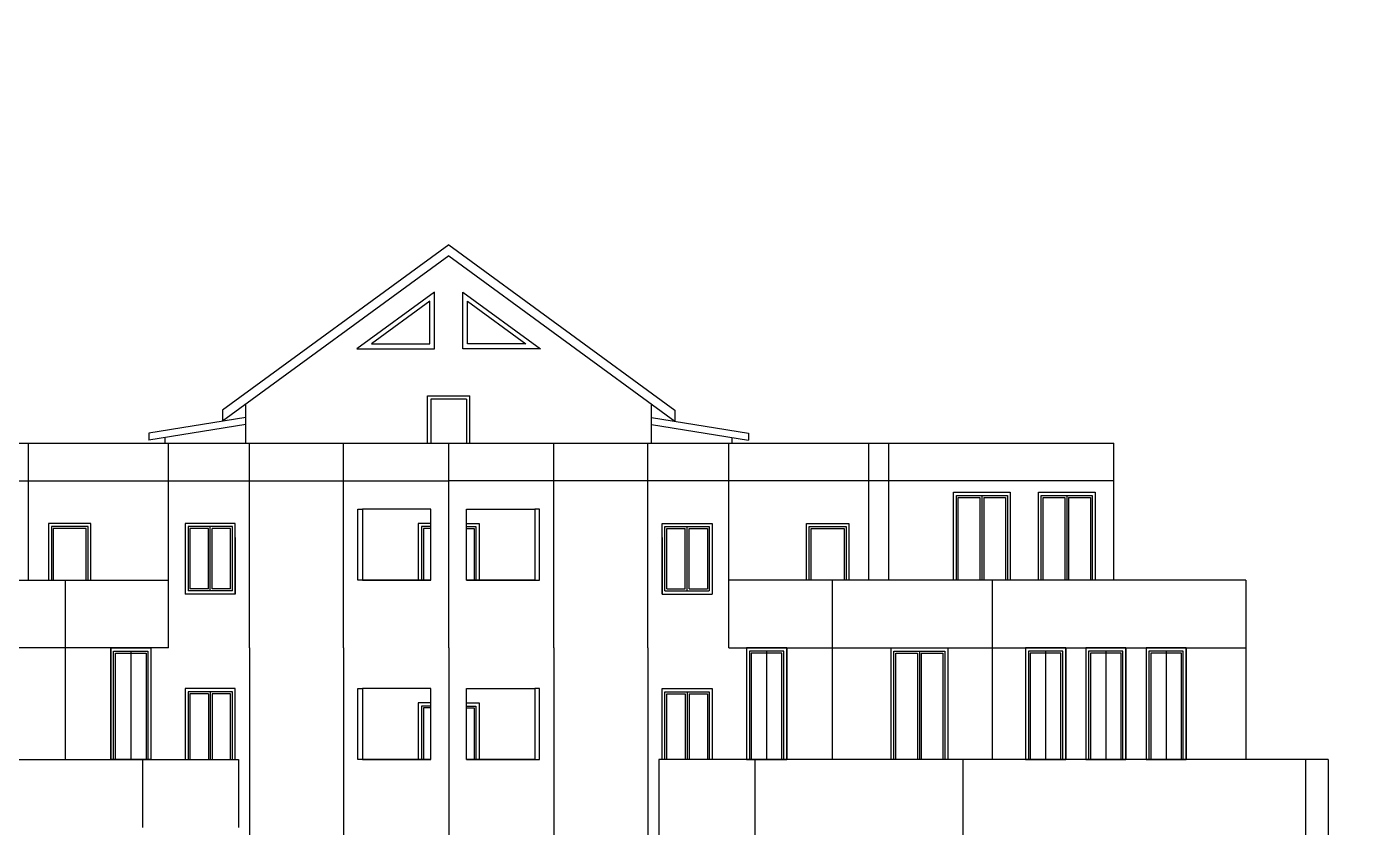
# Model space of a CAD drawing. Header units: inches. Extents: x -634 to 3638, y -6930911 to 5552.
# Drawn here: x 2297.58 to 2325.02, y 3515.63 to 3532.13 of the extents above; entities that cross this region are included whole.
import ezdxf

# ---------------------------------------------------------------- set-up
doc = ezdxf.new("R2010")
doc.units = ezdxf.units.IN
doc.header["$MEASUREMENT"] = 0
doc.linetypes.add('Dashed', pattern=[1128.888893, 564.444447, -564.444447])
for name, color, linetype, lineweight in [('ELEV', 134, 'Continuous', 18), ('фасады', 7, 'Continuous', 30), ('фасады2', 7, 'Continuous', 25)]:
    doc.layers.add(name, color=color, linetype=linetype, lineweight=lineweight)

msp = doc.modelspace()

# ---------------------------------------------------------------- hatches: boundary and pattern name
at = {"layer": 'ELEV', "linetype": 'Continuous'}
h = msp.add_hatch(dxfattribs=at)
h.set_pattern_fill('ANSI31', color=256, scale=0.01044, style=0)
h.set_pattern_definition([(45, (1262.311104, 3366.587935), (-0.02343928418428, 0.02343928418428), [])])
edge = h.paths.add_edge_path()
edge.add_ellipse((1445.78234, 3471.96182), major_axis=(0, 6932302.83262), ratio=0.00000001506, start_angle=89.999976115149, end_angle=270.000023884851)
edge.add_line((1445.67794, 3474.85168), (1445.67794, 3528.48347))
edge.add_line((1445.67794, 3528.48347), (1445.88675, 3528.48347))
edge.add_line((1445.88675, 3528.48347), (1445.88675, 3474.85168))

# ---------------------------------------------------------------- linework, layer by layer
at = {"layer": 'фасады', "ltscale": 100}
for points in [[(2306.29205, 3527.63636), (2301.62261, 3524.22996)], [(2306.29205, 3527.63636), (2310.96148, 3524.22996)], [(2306.29205, 3527.40637), (2301.62261, 3523.99997)], [(2306.29205, 3527.40637), (2310.96148, 3523.99997)], [(2301.62261, 3524.22996), (2301.62261, 3523.99997)], [(2302.1058, 3523.54868), (2302.1058, 3524.35247)], [(2310.47829, 3523.54868), (2310.47829, 3524.35247)], [(2310.96148, 3524.22996), (2310.96148, 3523.99997)], [(2302.1058, 3524.07761), (2300.1055, 3523.75622)], [(2302.1058, 3523.92975), (2300.1055, 3523.60836)], [(2310.47829, 3524.07761), (2312.47859, 3523.75622)], [(2310.47829, 3523.92975), (2312.47859, 3523.60836)], [(2300.1055, 3523.75622), (2300.1055, 3523.60836)], [(2300.44256, 3523.54868), (2300.44256, 3523.66252)], [(2312.14153, 3523.54868), (2312.14153, 3523.66252)], [(2312.47859, 3523.75622), (2312.47859, 3523.60836)], [(2294.14235, 3523.54868), (2320.01861, 3523.54868)], [(2297.62155, 3520.72623), (2297.62155, 3523.54868)], [(2300.51198, 3519.32475), (2300.51198, 3523.54868)], [(2302.18464, 3519.32475), (2302.18464, 3523.54868)], [(2304.12418, 3519.32475), (2304.12418, 3523.54868)], [(2306.29205, 3519.32475), (2306.29205, 3523.54868)], [(2308.45992, 3519.32475), (2308.45992, 3523.54868)], [(2310.39945, 3519.32475), (2310.39945, 3523.54868)], [(2312.07212, 3519.32475), (2312.07212, 3523.54868)], [(2314.96254, 3520.72623), (2314.96254, 3523.54868)], [(2315.37521, 3520.72623), (2315.37521, 3523.54868)], [(2320.01861, 3520.72623), (2320.01861, 3523.54868)], [(2294.14235, 3522.77007), (2306.29205, 3522.77007)], [(2320.01861, 3522.77007), (2306.29205, 3522.77007)], [(2305.92649, 3520.72623), (2304.41524, 3520.72623), (2304.41524, 3522.18612), (2304.51278, 3522.18612), (2304.51278, 3520.72623), (2305.92649, 3520.72623), (2305.92649, 3522.18612), (2304.51278, 3522.18612)], [(2306.6576, 3520.72623), (2308.16885, 3520.72623), (2308.16885, 3522.18612), (2308.07131, 3522.18612), (2308.07131, 3520.72623), (2306.6576, 3520.72623), (2306.6576, 3522.18612), (2308.07131, 3522.18612)], [(2294.14235, 3520.72623), (2298.37607, 3520.72623)], [(2298.37607, 3520.72623), (2298.37607, 3519.32475)], [(2298.37607, 3520.72623), (2300.51198, 3520.72623)], [(2314.20802, 3520.72623), (2312.07212, 3520.72623)], [(2314.20802, 3520.72623), (2314.20802, 3519.32475)], [(2322.7398, 3520.72623), (2314.20802, 3520.72623)], [(2317.50915, 3520.72623), (2317.50915, 3519.32475)], [(2322.7398, 3520.72623), (2322.7398, 3519.32475)], [(2300.51198, 3519.32475), (2294.14235, 3519.32475)], [(2298.37607, 3519.32475), (2298.37607, 3517.02786)], [(2302.18464, 3519.32475), (2302.18464, 3515.62637)], [(2304.12418, 3519.32475), (2304.12418, 3515.62637)], [(2306.29205, 3519.32475), (2306.29205, 3515.62637)], [(2308.45992, 3519.32475), (2308.45992, 3515.62637)], [(2310.39945, 3519.32475), (2310.39945, 3515.62637)], [(2312.07212, 3519.32475), (2322.7398, 3519.32475)], [(2314.20802, 3519.32475), (2314.20802, 3517.02786)], [(2314.20802, 3519.32475), (2314.20802, 3517.02786)], [(2317.50915, 3519.32475), (2317.50915, 3517.02786)], [(2317.50915, 3519.32475), (2317.50915, 3517.02786)], [(2322.7398, 3519.32475), (2322.7398, 3517.02786)], [(2305.92649, 3517.02786), (2304.41524, 3517.02786), (2304.41524, 3518.48774), (2304.51278, 3518.48774), (2304.51278, 3517.02786), (2305.92649, 3517.02786), (2305.92649, 3518.48774), (2304.51278, 3518.48774)], [(2306.6576, 3517.02786), (2308.16885, 3517.02786), (2308.16885, 3518.48774), (2308.07131, 3518.48774), (2308.07131, 3517.02786), (2306.6576, 3517.02786), (2306.6576, 3518.48774), (2308.07131, 3518.48774)], [(2294.14235, 3517.02786), (2301.95719, 3517.02786)], [(2299.97589, 3517.02786), (2299.97589, 3515.62637)], [(2301.95719, 3517.02786), (2301.95719, 3515.62637)], [(2310.6269, 3517.02786), (2310.6269, 3515.62637)], [(2324.44174, 3517.02786), (2310.6269, 3517.02786)], [(2312.60821, 3517.02786), (2312.60821, 3515.62637)], [(2316.90027, 3517.02786), (2316.90027, 3515.62637)], [(2323.97315, 3517.02786), (2323.97315, 3515.62637)], [(2324.44174, 3517.02786), (2324.44174, 3510.66276)], [(2302.18464, 3515.62637), (2302.18464, 3513.58253)], [(2304.12418, 3515.62637), (2304.12418, 3513.58253)], [(2306.29205, 3515.62637), (2306.29205, 3513.58253)], [(2308.45992, 3515.62637), (2308.45992, 3513.58253)], [(2310.39945, 3515.62637), (2310.39945, 3513.58253)], [(2310.62588, 3515.62637), (2310.62588, 3513.58253)], [(2312.60821, 3515.62637), (2312.60821, 3513.58253)], [(2316.90027, 3515.62637), (2316.90027, 3513.58253)], [(2323.97315, 3515.62637), (2323.97315, 3513.58253)]]:
    msp.add_lwpolyline(points, dxfattribs=at)
at = {"layer": 'фасады2', "ltscale": 100}
for p, q in [((2305.92221, 3524.45394), (2305.92221, 3523.54868)), ((2306.66188, 3524.45394), (2305.92221, 3524.45394)), ((2306.66188, 3524.45394), (2306.66188, 3523.54868)), ((2316.76817, 3520.72623), (2316.76817, 3522.46836)), ((2316.76817, 3522.46836), (2317.81928, 3522.46836)), ((2316.8071, 3520.72623), (2316.8071, 3522.42943)), ((2316.8071, 3522.42943), (2317.25479, 3522.42943)), ((2317.33265, 3522.42943), (2317.78035, 3522.42943)), ((2317.78035, 3522.42943), (2317.78035, 3520.72623)), ((2317.81928, 3522.46836), (2317.81928, 3520.72623)), ((2318.52012, 3520.72623), (2318.52012, 3522.46836)), ((2318.52012, 3522.46836), (2319.57124, 3522.46836)), ((2318.55905, 3520.72623), (2318.55905, 3522.42943)), ((2318.55905, 3522.42943), (2319.00675, 3522.42943)), ((2319.08461, 3522.42943), (2319.53231, 3522.42943)), ((2319.53231, 3522.42943), (2319.53231, 3520.72623)), ((2319.57124, 3522.46836), (2319.57124, 3520.72623)), ((2298.09283, 3521.82601), (2298.09283, 3520.72623)), ((2298.85197, 3521.82601), (2298.09283, 3521.82601)), ((2298.13176, 3521.78708), (2298.13176, 3520.72623)), ((2298.81304, 3521.78708), (2298.13176, 3521.78708)), ((2298.81304, 3520.72623), (2298.81304, 3521.78708)), ((2298.85197, 3520.72623), (2298.85197, 3521.82601)), ((2300.91445, 3521.82601), (2300.91445, 3520.50239)), ((2301.82965, 3521.82601), (2300.91445, 3521.82601)), ((2300.95338, 3521.78708), (2300.95338, 3520.54132)), ((2301.33312, 3521.78708), (2300.95338, 3521.78708)), ((2301.33312, 3520.54132), (2301.33312, 3521.78708)), ((2301.37205, 3520.50239), (2301.37205, 3521.82601)), ((2301.79072, 3521.78708), (2301.41098, 3521.78708)), ((2301.41098, 3520.54132), (2301.41098, 3521.78708)), ((2301.79072, 3520.54132), (2301.79072, 3521.78708)), ((2301.82965, 3520.50239), (2301.82965, 3521.82601)), ((2305.66219, 3521.89414), (2305.66219, 3520.72623)), ((2305.92649, 3521.89414), (2305.66219, 3521.89414)), ((2305.73031, 3521.82601), (2305.73031, 3520.72623)), ((2305.92649, 3521.82601), (2305.73031, 3521.82601)), ((2306.6576, 3521.89414), (2306.92191, 3521.89414)), ((2306.6576, 3521.82601), (2306.85378, 3521.82601)), ((2306.85378, 3521.82601), (2306.85378, 3520.72623)), ((2306.92191, 3521.89414), (2306.92191, 3520.72623)), ((2310.75445, 3520.50239), (2310.75445, 3521.82601)), ((2310.75445, 3521.82601), (2311.66965, 3521.82601)), ((2310.79338, 3520.54132), (2310.79338, 3521.78708)), ((2310.79338, 3521.78708), (2311.17312, 3521.78708)), ((2311.17312, 3520.54132), (2311.17312, 3521.78708)), ((2311.21205, 3520.50239), (2311.21205, 3521.82601)), ((2311.25098, 3520.54132), (2311.25098, 3521.78708)), ((2311.25098, 3521.78708), (2311.63072, 3521.78708)), ((2311.63072, 3521.78708), (2311.63072, 3520.54132)), ((2311.66965, 3521.82601), (2311.66965, 3520.50239)), ((2313.73212, 3520.72623), (2313.73212, 3521.82601)), ((2313.73212, 3521.82601), (2314.49126, 3521.82601)), ((2313.77105, 3520.72623), (2313.77105, 3521.78708)), ((2313.77105, 3521.78708), (2314.45233, 3521.78708)), ((2314.45233, 3521.78708), (2314.45233, 3520.72623)), ((2314.49126, 3521.82601), (2314.49126, 3520.72623)), ((2301.88804, 3520.43426), (2300.85605, 3520.43426)), ((2301.82965, 3520.50239), (2300.91445, 3520.50239)), ((2301.33312, 3520.54132), (2300.95338, 3520.54132)), ((2301.79072, 3520.54132), (2301.41098, 3520.54132)), ((2310.69605, 3520.43426), (2311.72804, 3520.43426)), ((2310.75445, 3520.50239), (2311.66965, 3520.50239)), ((2310.79338, 3520.54132), (2311.17312, 3520.54132)), ((2311.25098, 3520.54132), (2311.63072, 3520.54132)), ((2299.37628, 3517.02786), (2299.37628, 3519.25662)), ((2299.37628, 3519.25662), (2300.08676, 3519.25662)), ((2299.41521, 3517.02786), (2299.41521, 3519.21769)), ((2299.41521, 3519.21769), (2300.04783, 3519.21769)), ((2300.04783, 3519.21769), (2300.04783, 3517.02786)), ((2300.08676, 3519.25662), (2300.08676, 3517.02786)), ((2312.49734, 3519.25662), (2312.49734, 3517.02786)), ((2313.20781, 3519.25662), (2312.49734, 3519.25662)), ((2312.53627, 3519.21769), (2312.53627, 3517.02786)), ((2313.16888, 3519.21769), (2312.53627, 3519.21769)), ((2313.16888, 3517.02786), (2313.16888, 3519.21769)), ((2313.20781, 3517.02786), (2313.20781, 3519.25662)), ((2315.47934, 3517.02786), (2315.47934, 3519.25662)), ((2315.47934, 3519.25662), (2316.53046, 3519.25662)), ((2315.51827, 3517.02786), (2315.51827, 3519.21769)), ((2315.51827, 3519.21769), (2315.96597, 3519.21769)), ((2316.04383, 3519.21769), (2316.49153, 3519.21769)), ((2316.49153, 3519.21769), (2316.49153, 3517.02786)), ((2316.53046, 3519.25662), (2316.53046, 3517.02786)), ((2318.25478, 3519.25662), (2318.25478, 3517.02786)), ((2318.96526, 3519.25662), (2318.25478, 3519.25662)), ((2318.29371, 3519.21769), (2318.29371, 3517.02786)), ((2318.92633, 3519.21769), (2318.29371, 3519.21769)), ((2318.92633, 3517.02786), (2318.92633, 3519.21769)), ((2318.96526, 3517.02786), (2318.96526, 3519.25662)), ((2319.49497, 3519.25662), (2319.49497, 3517.02786)), ((2320.20544, 3519.25662), (2319.49497, 3519.25662)), ((2319.5339, 3519.21769), (2319.5339, 3517.02786)), ((2320.16651, 3519.21769), (2319.5339, 3519.21769)), ((2320.16651, 3517.02786), (2320.16651, 3519.21769)), ((2320.20544, 3517.02786), (2320.20544, 3519.25662)), ((2320.73924, 3519.25662), (2320.73924, 3517.02786)), ((2321.44971, 3519.25662), (2320.73924, 3519.25662)), ((2320.77817, 3519.21769), (2320.77817, 3517.02786)), ((2321.41078, 3519.21769), (2320.77817, 3519.21769)), ((2321.41078, 3517.02786), (2321.41078, 3519.21769)), ((2321.44971, 3517.02786), (2321.44971, 3519.25662)), ((2300.91447, 3518.41962), (2300.91447, 3517.02786)), ((2301.82965, 3518.41962), (2300.91447, 3518.41962)), ((2300.9534, 3518.38069), (2300.9534, 3517.02786)), ((2301.33313, 3518.38069), (2300.9534, 3518.38069)), ((2301.79072, 3518.38069), (2301.41099, 3518.38069)), ((2301.79072, 3517.02786), (2301.79072, 3518.38069)), ((2301.82965, 3517.02786), (2301.82965, 3518.41962)), ((2310.75445, 3517.02786), (2310.75445, 3518.41962)), ((2310.75445, 3518.41962), (2311.66962, 3518.41962)), ((2310.79338, 3517.02786), (2310.79338, 3518.38069)), ((2310.79338, 3518.38069), (2311.17311, 3518.38069)), ((2311.25097, 3518.38069), (2311.63069, 3518.38069)), ((2311.63069, 3518.38069), (2311.63069, 3517.02786)), ((2311.66962, 3518.41962), (2311.66962, 3517.02786)), ((2305.66219, 3518.19577), (2305.66219, 3517.02786)), ((2305.92649, 3518.19577), (2305.66219, 3518.19577)), ((2305.73031, 3518.12764), (2305.73031, 3517.02786)), ((2305.92649, 3518.12764), (2305.73031, 3518.12764)), ((2306.6576, 3518.19577), (2306.92191, 3518.19577)), ((2306.6576, 3518.12764), (2306.85378, 3518.12764)), ((2306.85378, 3518.12764), (2306.85378, 3517.02786)), ((2306.92191, 3518.19577), (2306.92191, 3517.02786))]:
    msp.add_line(p, q, dxfattribs=at)
for points in [[(2306.00007, 3526.66285), (2304.39912, 3525.49494), (2306.00007, 3525.49494), (2306.00007, 3526.66285)], [(2306.58402, 3526.66285), (2308.18497, 3525.49494), (2306.58402, 3525.49494), (2306.58402, 3526.66285)], [(2305.85408, 3523.54868), (2305.85408, 3524.52207)], [(2305.85408, 3524.52207), (2306.73001, 3524.52207)], [(2306.73001, 3523.54868), (2306.73001, 3524.52207)], [(2301.88804, 3520.43426), (2301.88804, 3521.89414), (2300.85605, 3521.89414), (2300.85605, 3520.43426)], [(2305.92649, 3521.78708), (2305.76924, 3521.78708), (2305.76924, 3520.72623), (2305.76924, 3520.72623)], [(2306.6576, 3521.78708), (2306.81485, 3521.78708), (2306.81485, 3520.72623), (2306.81485, 3520.72623)], [(2310.69605, 3520.43426), (2310.69605, 3521.89414), (2311.72804, 3521.89414), (2311.72804, 3520.43426)], [(2301.88804, 3521.60217), (2301.88804, 3520.43426)], [(2310.69605, 3521.60217), (2310.69605, 3520.43426)], [(2299.31788, 3519.32475), (2299.31788, 3517.02786)], [(2300.14515, 3519.32475), (2300.14515, 3517.02786)], [(2312.43894, 3519.32475), (2312.43894, 3517.02786)], [(2313.26621, 3519.32475), (2313.26621, 3517.02786)], [(2318.19638, 3519.32475), (2318.19638, 3517.02786)], [(2319.02365, 3519.32475), (2319.02365, 3517.02786)], [(2319.43657, 3519.32475), (2319.43657, 3517.02786)], [(2320.26384, 3519.32475), (2320.26384, 3517.02786)], [(2320.68084, 3519.32475), (2320.68084, 3517.02786)], [(2321.50811, 3519.32475), (2321.50811, 3517.02786)], [(2305.92649, 3518.08871), (2305.76924, 3518.08871), (2305.76924, 3517.02786), (2305.76924, 3517.02786)], [(2306.6576, 3518.08871), (2306.81485, 3518.08871), (2306.81485, 3517.02786), (2306.81485, 3517.02786)]]:
    msp.add_lwpolyline(points, dxfattribs=at)
for points in [[(2305.90274, 3526.47138), (2304.69767, 3525.59227), (2305.90274, 3525.59227)], [(2306.68135, 3526.47138), (2307.88642, 3525.59227), (2306.68135, 3525.59227)], [(2316.70977, 3522.53649), (2317.87768, 3522.53649), (2317.87768, 3520.72623), (2316.70977, 3520.72623)], [(2318.46173, 3522.53649), (2319.62963, 3522.53649), (2319.62963, 3520.72623), (2318.46173, 3520.72623)], [(2298.91037, 3521.89414), (2298.03444, 3521.89414), (2298.03444, 3520.72623), (2298.91037, 3520.72623)], [(2313.67373, 3521.89414), (2314.54966, 3521.89414), (2314.54966, 3520.72623), (2313.67373, 3520.72623)], [(2299.31788, 3519.32475), (2300.14515, 3519.32475), (2300.14515, 3517.02786), (2299.31788, 3517.02786)], [(2313.26621, 3519.32475), (2312.43894, 3519.32475), (2312.43894, 3517.02786), (2313.26621, 3517.02786)], [(2315.42095, 3519.32475), (2316.58885, 3519.32475), (2316.58885, 3517.02786), (2315.42095, 3517.02786)], [(2319.02365, 3519.32475), (2318.19638, 3519.32475), (2318.19638, 3517.02786), (2319.02365, 3517.02786)], [(2320.26384, 3519.32475), (2319.43657, 3519.32475), (2319.43657, 3517.02786), (2320.26384, 3517.02786)], [(2321.50811, 3519.32475), (2320.68084, 3519.32475), (2320.68084, 3517.02786), (2321.50811, 3517.02786)], [(2301.88804, 3518.48774), (2300.85608, 3518.48774), (2300.85608, 3517.02786), (2301.88804, 3517.02786)], [(2310.69605, 3518.48774), (2311.72802, 3518.48774), (2311.72802, 3517.02786), (2310.69605, 3517.02786)]]:
    msp.add_lwpolyline(points, close=True, dxfattribs=at)
at = {"layer": 'фасады2', "linetype": 'Dashed', "ltscale": 100}
for points in [[(2317.25479, 3522.42943), (2317.25479, 3520.72623)], [(2317.29372, 3522.46836), (2317.29372, 3520.72623)], [(2317.33265, 3522.42943), (2317.33265, 3520.72623)], [(2319.00675, 3522.42943), (2319.00675, 3520.72623)], [(2319.04568, 3522.46836), (2319.04568, 3520.72623)], [(2319.08461, 3522.42943), (2319.08461, 3520.72623)], [(2299.73152, 3519.25662), (2299.73152, 3517.02786)], [(2312.85258, 3519.25662), (2312.85258, 3517.02786)], [(2315.96597, 3519.21769), (2315.96597, 3517.02786)], [(2316.0049, 3519.25662), (2316.0049, 3517.02786)], [(2316.04383, 3519.21769), (2316.04383, 3517.02786)], [(2318.61002, 3519.25662), (2318.61002, 3517.02786)], [(2319.85021, 3519.25662), (2319.85021, 3517.02786)], [(2321.09448, 3519.25662), (2321.09448, 3517.02786)], [(2301.33313, 3518.38069), (2301.33313, 3517.02786)], [(2301.37206, 3518.41962), (2301.37206, 3517.02786)], [(2301.41099, 3518.38069), (2301.41099, 3517.02786)], [(2311.17311, 3518.38069), (2311.17311, 3517.02786)], [(2311.21204, 3518.41962), (2311.21204, 3517.02786)], [(2311.25097, 3518.38069), (2311.25097, 3517.02786)]]:
    msp.add_lwpolyline(points, dxfattribs=at)

doc.saveas('drawing.dxf')
